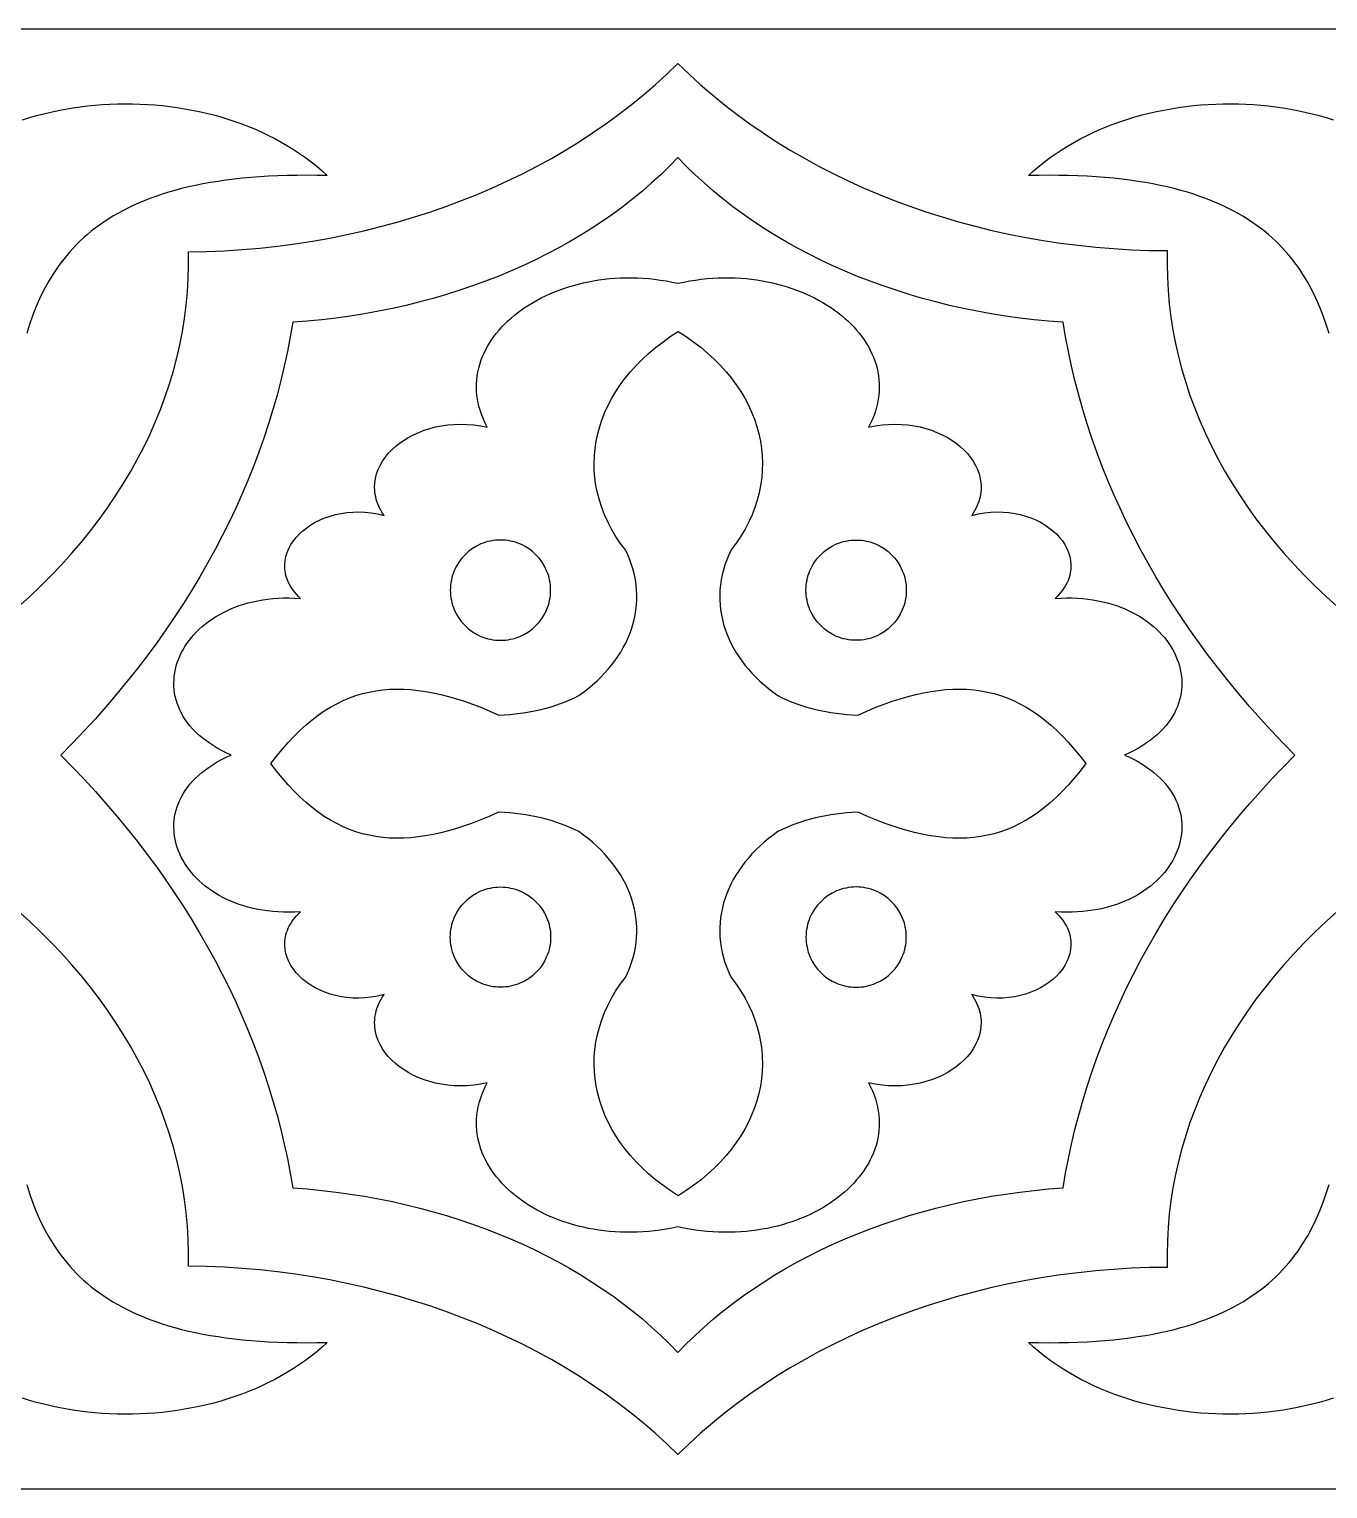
# Model space of a CAD drawing. Extents: x -350 to 350, y -46 to 278.
# Drawn here: x -214.5 to -132, y -46.4 to 46.3 of the extents above; entities that cross this region are included whole.
import ezdxf

# ---------------------------------------------------------------- set-up
doc = ezdxf.new("R2010")
doc.units = 0
doc.layers.add('LAYER_1', color=18, linetype='CONTINUOUS')

msp = doc.modelspace()

# ---------------------------------------------------------------- linework, layer by layer
at = {"layer": 'LAYER_1'}
for points in [[(-8.072, 46.302), (-306.723, 46.302)], [(-215.23, 9.594), (-214.501, 10.25), (-213.795, 10.918), (-213.113, 11.598), (-212.455, 12.289), (-211.821, 12.992), (-211.212, 13.705), (-210.627, 14.429), (-210.067, 15.163), (-209.532, 15.907), (-209.022, 16.659), (-208.538, 17.421), (-208.079, 18.191), (-207.646, 18.968), (-207.239, 19.754), (-206.859, 20.546), (-206.505, 21.345), (-206.177, 22.15), (-205.876, 22.961), (-205.602, 23.778), (-205.356, 24.6), (-205.137, 25.426), (-204.946, 26.257), (-204.782, 27.091), (-204.646, 27.929), (-204.539, 28.769), (-204.461, 29.613), (-204.41, 30.458), (-204.389, 31.305), (-204.397, 32.154), (-203.253, 32.178), (-202.115, 32.228), (-200.982, 32.302), (-199.856, 32.401), (-198.736, 32.524), (-197.625, 32.671), (-196.521, 32.843), (-195.427, 33.037), (-194.341, 33.255), (-193.266, 33.496), (-192.201, 33.76), (-191.147, 34.047), (-190.105, 34.355), (-189.076, 34.686), (-188.059, 35.039), (-187.056, 35.413), (-186.066, 35.809), (-185.092, 36.225), (-184.133, 36.663), (-183.189, 37.121), (-182.262, 37.599), (-181.352, 38.098), (-180.46, 38.616), (-179.586, 39.154), (-178.73, 39.711), (-177.894, 40.287), (-177.078, 40.882), (-176.283, 41.495), (-175.508, 42.127), (-174.756, 42.777), (-174.025, 43.445), (-173.318, 44.13), (-172.611, 43.445), (-171.881, 42.778), (-171.129, 42.128), (-170.355, 41.497), (-169.56, 40.884), (-168.744, 40.289), (-167.908, 39.714), (-167.053, 39.157), (-166.179, 38.62), (-165.287, 38.102), (-164.377, 37.605), (-163.451, 37.127), (-162.507, 36.671), (-161.548, 36.234), (-160.574, 35.819), (-159.585, 35.426), (-158.581, 35.053), (-157.564, 34.703), (-156.535, 34.375), (-155.493, 34.069), (-154.439, 33.785), (-153.374, 33.525), (-152.298, 33.287), (-151.212, 33.073), (-150.117, 32.883), (-149.013, 32.717), (-147.901, 32.575), (-146.781, 32.457), (-145.654, 32.364), (-144.52, 32.297), (-143.381, 32.254), (-142.236, 32.237), (-142.249, 31.391), (-142.233, 30.546), (-142.188, 29.701), (-142.114, 28.859), (-142.01, 28.018), (-141.879, 27.18), (-141.718, 26.345), (-141.53, 25.513), (-141.313, 24.686), (-141.069, 23.862), (-140.797, 23.043), (-140.498, 22.23), (-140.171, 21.421), (-139.818, 20.619), (-139.438, 19.824), (-139.031, 19.035), (-138.598, 18.254), (-138.138, 17.48), (-137.653, 16.715), (-137.142, 15.958), (-136.606, 15.21), (-136.044, 14.472), (-135.457, 13.743), (-134.845, 13.025), (-134.209, 12.318), (-133.548, 11.622), (-132.862, 10.938), (-132.153, 10.266), (-131.42, 9.606)], [(-214.934, 40.552), (-214.491, 40.689), (-214.043, 40.816), (-213.591, 40.933), (-213.135, 41.04), (-212.675, 41.137), (-212.213, 41.224), (-211.747, 41.301), (-211.278, 41.369), (-210.808, 41.426), (-210.335, 41.473), (-209.861, 41.51), (-209.386, 41.537), (-208.909, 41.555), (-208.433, 41.562), (-207.956, 41.558), (-207.479, 41.545), (-207.002, 41.522), (-206.527, 41.488), (-206.053, 41.445), (-205.58, 41.391), (-205.109, 41.327), (-204.64, 41.253), (-204.174, 41.168), (-203.711, 41.073), (-203.251, 40.968), (-202.794, 40.853), (-202.342, 40.728), (-201.893, 40.592), (-201.449, 40.446), (-201.011, 40.289), (-200.577, 40.122), (-200.149, 39.945), (-199.727, 39.757), (-199.312, 39.559), (-198.903, 39.351), (-198.501, 39.132), (-198.106, 38.903), (-197.719, 38.663), (-197.34, 38.413), (-196.97, 38.152), (-196.608, 37.881), (-196.255, 37.599), (-195.912, 37.307), (-195.578, 37.004), (-196.237, 37.017), (-196.88, 37.022), (-197.508, 37.019), (-198.121, 37.007), (-198.72, 36.988), (-199.304, 36.96), (-199.874, 36.925), (-200.43, 36.883), (-200.972, 36.832), (-201.5, 36.775), (-202.015, 36.71), (-202.517, 36.638), (-203.005, 36.559), (-203.481, 36.472), (-203.943, 36.379), (-204.394, 36.28), (-204.832, 36.173), (-205.257, 36.06), (-205.671, 35.941), (-206.073, 35.816), (-206.463, 35.684), (-206.842, 35.546), (-207.21, 35.403), (-207.567, 35.253), (-207.913, 35.098), (-208.248, 34.938), (-208.573, 34.772), (-208.887, 34.6), (-209.192, 34.423), (-209.486, 34.242), (-209.771, 34.055), (-210.047, 33.863), (-210.313, 33.667), (-210.57, 33.465), (-210.818, 33.26), (-211.057, 33.05), (-211.288, 32.835), (-211.51, 32.617), (-211.724, 32.394), (-211.93, 32.167), (-212.129, 31.937), (-212.319, 31.702), (-212.503, 31.465), (-212.679, 31.223), (-213.01, 30.73), (-213.315, 30.225), (-213.594, 29.708), (-213.85, 29.18), (-214.084, 28.642), (-214.298, 28.095), (-214.492, 27.54), (-214.669, 26.978)], [(-131.967, 26.978), (-132.144, 27.54), (-132.338, 28.095), (-132.551, 28.642), (-132.785, 29.18), (-133.041, 29.708), (-133.321, 30.225), (-133.625, 30.73), (-133.788, 30.978), (-133.957, 31.223), (-134.133, 31.465), (-134.316, 31.702), (-134.507, 31.937), (-134.705, 32.167), (-134.912, 32.394), (-135.126, 32.617), (-135.348, 32.835), (-135.579, 33.05), (-135.818, 33.26), (-136.066, 33.465), (-136.323, 33.667), (-136.589, 33.863), (-136.864, 34.055), (-137.149, 34.242), (-137.444, 34.423), (-137.748, 34.6), (-138.063, 34.772), (-138.388, 34.938), (-138.723, 35.098), (-139.069, 35.253), (-139.425, 35.403), (-139.793, 35.546), (-140.172, 35.684), (-140.563, 35.816), (-140.965, 35.941), (-141.378, 36.06), (-141.804, 36.173), (-142.242, 36.28), (-142.692, 36.379), (-143.155, 36.472), (-143.63, 36.559), (-144.119, 36.638), (-144.62, 36.71), (-145.135, 36.775), (-145.664, 36.832), (-146.206, 36.883), (-146.762, 36.925), (-147.332, 36.96), (-147.916, 36.988), (-148.515, 37.007), (-149.128, 37.019), (-149.756, 37.022), (-150.399, 37.017), (-151.057, 37.004), (-150.724, 37.307), (-150.38, 37.599), (-150.028, 37.881), (-149.666, 38.152), (-149.295, 38.413), (-148.916, 38.663), (-148.529, 38.903), (-148.135, 39.132), (-147.733, 39.351), (-147.324, 39.559), (-146.908, 39.757), (-146.486, 39.945), (-146.058, 40.122), (-145.625, 40.289), (-145.186, 40.446), (-144.742, 40.592), (-144.294, 40.728), (-143.842, 40.853), (-143.385, 40.968), (-142.925, 41.073), (-142.462, 41.168), (-141.995, 41.253), (-141.527, 41.327), (-141.056, 41.391), (-140.583, 41.445), (-140.109, 41.488), (-139.633, 41.522), (-139.157, 41.545), (-138.68, 41.558), (-138.203, 41.562), (-137.726, 41.555), (-137.25, 41.537), (-136.775, 41.51), (-136.301, 41.473), (-135.828, 41.426), (-135.357, 41.369), (-134.889, 41.301), (-134.423, 41.224), (-133.96, 41.137), (-133.501, 41.04), (-133.045, 40.933), (-132.593, 40.816), (-132.145, 40.689), (-131.702, 40.552)], [(-131.42, -9.715), (-132.153, -10.374), (-132.862, -11.046), (-133.548, -11.731), (-134.209, -12.426), (-134.845, -13.134), (-135.457, -13.852), (-136.044, -14.58), (-136.606, -15.318), (-137.142, -16.066), (-137.653, -16.823), (-138.138, -17.588), (-138.598, -18.362), (-139.031, -19.143), (-139.438, -19.932), (-139.818, -20.727), (-140.171, -21.53), (-140.498, -22.338), (-140.797, -23.151), (-141.069, -23.97), (-141.313, -24.794), (-141.53, -25.621), (-141.718, -26.453), (-141.879, -27.288), (-142.01, -28.126), (-142.114, -28.967), (-142.188, -29.809), (-142.233, -30.654), (-142.249, -31.499), (-142.236, -32.346), (-143.381, -32.362), (-144.52, -32.405), (-145.654, -32.473), (-146.781, -32.565), (-147.901, -32.683), (-149.013, -32.825), (-150.117, -32.991), (-151.212, -33.181), (-152.298, -33.395), (-153.374, -33.633), (-154.439, -33.893), (-155.493, -34.177), (-156.535, -34.483), (-157.564, -34.811), (-158.581, -35.161), (-159.585, -35.534), (-160.574, -35.928), (-161.548, -36.343), (-162.507, -36.779), (-163.451, -37.236), (-164.377, -37.713), (-165.287, -38.21), (-166.179, -38.728), (-167.053, -39.265), (-167.908, -39.822), (-168.744, -40.397), (-169.56, -40.992), (-170.355, -41.605), (-171.129, -42.237), (-171.881, -42.886), (-172.611, -43.553), (-173.318, -44.238), (-174.025, -43.553), (-174.756, -42.885), (-175.508, -42.235), (-176.283, -41.603), (-177.078, -40.99), (-177.894, -40.395), (-178.73, -39.819), (-179.586, -39.262), (-180.46, -38.724), (-181.352, -38.206), (-182.262, -37.707), (-183.189, -37.229), (-184.133, -36.771), (-185.092, -36.333), (-186.066, -35.917), (-187.056, -35.521), (-188.059, -35.147), (-189.076, -34.794), (-190.105, -34.464), (-191.147, -34.155), (-192.201, -33.868), (-193.266, -33.604), (-194.341, -33.363), (-195.427, -33.145), (-196.521, -32.951), (-197.625, -32.779), (-198.736, -32.632), (-199.856, -32.509), (-200.982, -32.41), (-202.115, -32.336), (-203.253, -32.286), (-204.397, -32.262), (-204.389, -31.413), (-204.41, -30.566), (-204.461, -29.721), (-204.539, -28.877), (-204.646, -28.037), (-204.782, -27.199), (-204.946, -26.365), (-205.137, -25.534), (-205.356, -24.708), (-205.602, -23.886), (-205.876, -23.07), (-206.177, -22.258), (-206.505, -21.453), (-206.859, -20.654), (-207.239, -19.862), (-207.646, -19.077), (-208.079, -18.299), (-208.538, -17.529), (-209.022, -16.768), (-209.532, -16.015), (-210.067, -15.271), (-210.627, -14.537), (-211.212, -13.813), (-211.821, -13.1), (-212.455, -12.397), (-213.113, -11.706), (-213.795, -11.026), (-214.501, -10.358), (-215.23, -9.703)], [(-214.669, -27.086), (-214.492, -27.648), (-214.298, -28.203), (-214.084, -28.75), (-213.85, -29.288), (-213.594, -29.816), (-213.315, -30.333), (-213.01, -30.838), (-212.848, -31.087), (-212.679, -31.331), (-212.503, -31.573), (-212.319, -31.811), (-212.129, -32.045), (-211.93, -32.275), (-211.724, -32.502), (-211.51, -32.725), (-211.288, -32.943), (-211.057, -33.158), (-210.818, -33.368), (-210.57, -33.573), (-210.313, -33.775), (-210.047, -33.971), (-209.771, -34.163), (-209.486, -34.35), (-209.192, -34.531), (-208.887, -34.708), (-208.573, -34.88), (-208.248, -35.046), (-207.913, -35.206), (-207.567, -35.362), (-207.21, -35.511), (-206.842, -35.655), (-206.463, -35.792), (-206.073, -35.924), (-205.671, -36.049), (-205.257, -36.169), (-204.832, -36.281), (-204.394, -36.388), (-203.943, -36.487), (-203.481, -36.58), (-203.005, -36.667), (-202.517, -36.746), (-202.015, -36.818), (-201.5, -36.883), (-200.972, -36.941), (-200.43, -36.991), (-199.874, -37.034), (-199.304, -37.069), (-198.72, -37.096), (-198.121, -37.115), (-197.508, -37.127), (-196.88, -37.13), (-196.237, -37.125), (-195.578, -37.112), (-195.912, -37.415), (-196.255, -37.707), (-196.608, -37.989), (-196.97, -38.26), (-197.34, -38.521), (-197.719, -38.771), (-198.106, -39.011), (-198.501, -39.24), (-198.903, -39.459), (-199.312, -39.667), (-199.727, -39.865), (-200.149, -40.053), (-200.577, -40.23), (-201.011, -40.397), (-201.449, -40.554), (-201.893, -40.7), (-202.342, -40.836), (-202.794, -40.961), (-203.251, -41.076), (-203.711, -41.181), (-204.174, -41.276), (-204.64, -41.361), (-205.109, -41.435), (-205.58, -41.499), (-206.053, -41.553), (-206.527, -41.596), (-207.002, -41.63), (-207.479, -41.653), (-207.956, -41.667), (-208.433, -41.67), (-208.909, -41.663), (-209.386, -41.646), (-209.861, -41.618), (-210.335, -41.581), (-210.808, -41.534), (-211.278, -41.477), (-211.747, -41.41), (-212.213, -41.332), (-212.675, -41.245), (-213.135, -41.148), (-213.591, -41.041), (-214.043, -40.924), (-214.491, -40.797), (-214.934, -40.66)], [(-131.702, -40.66), (-132.145, -40.797), (-132.593, -40.924), (-133.045, -41.041), (-133.501, -41.148), (-133.96, -41.245), (-134.423, -41.332), (-134.889, -41.41), (-135.357, -41.477), (-135.828, -41.534), (-136.301, -41.581), (-136.775, -41.618), (-137.25, -41.646), (-137.726, -41.663), (-138.203, -41.67), (-138.68, -41.667), (-139.157, -41.653), (-139.633, -41.63), (-140.109, -41.596), (-140.583, -41.553), (-141.056, -41.499), (-141.527, -41.435), (-141.995, -41.361), (-142.462, -41.276), (-142.925, -41.181), (-143.385, -41.076), (-143.842, -40.961), (-144.294, -40.836), (-144.742, -40.7), (-145.186, -40.554), (-145.625, -40.397), (-146.058, -40.23), (-146.486, -40.053), (-146.908, -39.865), (-147.324, -39.667), (-147.733, -39.459), (-148.135, -39.24), (-148.529, -39.011), (-148.916, -38.771), (-149.295, -38.521), (-149.666, -38.26), (-150.028, -37.989), (-150.38, -37.707), (-150.724, -37.415), (-151.057, -37.112), (-150.399, -37.125), (-149.756, -37.13), (-149.128, -37.127), (-148.515, -37.115), (-147.916, -37.096), (-147.332, -37.069), (-146.762, -37.034), (-146.206, -36.991), (-145.664, -36.941), (-145.135, -36.883), (-144.62, -36.818), (-144.119, -36.746), (-143.63, -36.667), (-143.155, -36.58), (-142.692, -36.487), (-142.242, -36.388), (-141.804, -36.281), (-141.378, -36.169), (-140.965, -36.049), (-140.563, -35.924), (-140.172, -35.792), (-139.793, -35.655), (-139.425, -35.511), (-139.069, -35.362), (-138.723, -35.206), (-138.388, -35.046), (-138.063, -34.88), (-137.748, -34.708), (-137.444, -34.531), (-137.149, -34.35), (-136.864, -34.163), (-136.589, -33.971), (-136.323, -33.775), (-136.066, -33.573), (-135.818, -33.368), (-135.579, -33.158), (-135.348, -32.943), (-135.126, -32.725), (-134.912, -32.502), (-134.705, -32.275), (-134.507, -32.045), (-134.316, -31.811), (-134.133, -31.573), (-133.957, -31.331), (-133.625, -30.838), (-133.321, -30.333), (-133.041, -29.816), (-132.785, -29.288), (-132.551, -28.75), (-132.338, -28.203), (-132.144, -27.648), (-131.967, -27.086)], [(-306.723, -46.41), (-8.072, -46.41)]]:
    msp.add_lwpolyline(points, dxfattribs=at)
for points in [[(-134.136, 0.197), (-134.884, 0.959), (-135.614, 1.729), (-136.326, 2.506), (-137.021, 3.291), (-137.698, 4.084), (-138.356, 4.884), (-138.997, 5.691), (-139.619, 6.505), (-140.223, 7.326), (-140.809, 8.153), (-141.376, 8.987), (-141.925, 9.827), (-142.455, 10.673), (-142.966, 11.525), (-143.458, 12.383), (-143.932, 13.246), (-144.386, 14.115), (-144.821, 14.989), (-145.238, 15.869), (-145.634, 16.753), (-146.012, 17.642), (-146.37, 18.535), (-146.708, 19.433), (-147.027, 20.335), (-147.326, 21.242), (-147.605, 22.152), (-147.864, 23.066), (-148.103, 23.984), (-148.322, 24.905), (-148.521, 25.829), (-148.7, 26.756), (-148.858, 27.687), (-149.782, 27.758), (-150.7, 27.847), (-151.611, 27.955), (-152.516, 28.081), (-153.414, 28.225), (-154.305, 28.386), (-155.187, 28.565), (-156.061, 28.761), (-156.926, 28.974), (-157.781, 29.204), (-158.626, 29.451), (-159.462, 29.715), (-160.286, 29.994), (-161.1, 30.29), (-161.901, 30.602), (-162.691, 30.929), (-163.468, 31.273), (-164.232, 31.631), (-164.983, 32.005), (-165.72, 32.393), (-166.442, 32.797), (-167.15, 33.215), (-167.843, 33.647), (-168.52, 34.094), (-169.18, 34.554), (-169.825, 35.029), (-170.452, 35.517), (-171.062, 36.019), (-171.654, 36.534), (-172.227, 37.061), (-172.782, 37.602), (-173.318, 38.156), (-173.853, 37.602), (-174.408, 37.061), (-174.982, 36.534), (-175.574, 36.019), (-176.184, 35.517), (-176.811, 35.029), (-177.455, 34.554), (-178.116, 34.094), (-178.793, 33.647), (-179.486, 33.215), (-180.193, 32.797), (-180.916, 32.393), (-181.653, 32.005), (-182.403, 31.631), (-183.168, 31.273), (-183.945, 30.929), (-184.734, 30.602), (-185.536, 30.29), (-186.349, 29.994), (-187.174, 29.715), (-188.009, 29.451), (-188.855, 29.204), (-189.71, 28.974), (-190.575, 28.761), (-191.449, 28.565), (-192.331, 28.386), (-193.221, 28.225), (-194.119, 28.081), (-195.024, 27.955), (-195.936, 27.847), (-196.854, 27.758), (-197.778, 27.687), (-197.936, 26.756), (-198.115, 25.829), (-198.313, 24.905), (-198.533, 23.984), (-198.772, 23.066), (-199.031, 22.152), (-199.31, 21.242), (-199.609, 20.335), (-199.928, 19.433), (-200.266, 18.535), (-200.624, 17.642), (-201.001, 16.753), (-201.398, 15.869), (-201.814, 14.989), (-202.25, 14.115), (-202.704, 13.246), (-203.177, 12.383), (-203.67, 11.525), (-204.181, 10.673), (-204.711, 9.827), (-205.26, 8.987), (-205.827, 8.153), (-206.412, 7.326), (-207.016, 6.505), (-207.639, 5.691), (-208.279, 4.884), (-208.938, 4.084), (-209.615, 3.291), (-210.309, 2.506), (-211.022, 1.729), (-211.752, 0.959), (-212.5, 0.197), (-211.752, -0.565), (-211.022, -1.334), (-210.309, -2.112), (-209.615, -2.897), (-208.938, -3.69), (-208.279, -4.49), (-207.639, -5.297), (-207.016, -6.11), (-206.412, -6.931), (-205.827, -7.758), (-205.26, -8.592), (-204.711, -9.432), (-204.181, -10.278), (-203.67, -11.131), (-203.177, -11.988), (-202.704, -12.852), (-202.25, -13.721), (-201.814, -14.595), (-201.398, -15.474), (-201.001, -16.358), (-200.624, -17.247), (-200.266, -18.141), (-199.928, -19.039), (-199.609, -19.941), (-199.31, -20.847), (-199.031, -21.758), (-198.772, -22.672), (-198.533, -23.589), (-198.313, -24.51), (-198.115, -25.435), (-197.936, -26.362), (-197.778, -27.292), (-196.854, -27.363), (-195.936, -27.453), (-195.024, -27.561), (-194.119, -27.687), (-193.221, -27.83), (-192.331, -27.992), (-191.449, -28.171), (-190.575, -28.367), (-189.71, -28.58), (-188.855, -28.81), (-188.009, -29.057), (-187.174, -29.32), (-186.349, -29.6), (-185.536, -29.896), (-184.734, -30.208), (-183.945, -30.535), (-183.168, -30.878), (-182.403, -31.237), (-181.653, -31.61), (-180.916, -31.999), (-180.193, -32.402), (-179.486, -32.82), (-178.793, -33.253), (-178.116, -33.699), (-177.455, -34.16), (-176.811, -34.634), (-176.184, -35.123), (-175.574, -35.624), (-174.982, -36.139), (-174.408, -36.667), (-173.853, -37.208), (-173.318, -37.761), (-172.782, -37.208), (-172.227, -36.667), (-171.654, -36.139), (-171.062, -35.624), (-170.452, -35.123), (-169.825, -34.634), (-169.18, -34.16), (-168.52, -33.699), (-167.843, -33.253), (-167.15, -32.82), (-166.442, -32.402), (-165.72, -31.999), (-164.983, -31.61), (-164.232, -31.237), (-163.468, -30.878), (-162.691, -30.535), (-161.901, -30.208), (-161.1, -29.896), (-160.286, -29.6), (-159.462, -29.32), (-158.626, -29.057), (-157.781, -28.81), (-156.926, -28.58), (-156.061, -28.367), (-155.187, -28.171), (-154.305, -27.992), (-153.414, -27.83), (-152.516, -27.687), (-151.611, -27.561), (-150.7, -27.453), (-149.782, -27.363), (-148.858, -27.292), (-148.7, -26.362), (-148.521, -25.435), (-148.322, -24.51), (-148.103, -23.589), (-147.864, -22.672), (-147.605, -21.758), (-147.326, -20.847), (-147.027, -19.941), (-146.708, -19.039), (-146.37, -18.141), (-146.012, -17.247), (-145.634, -16.358), (-145.238, -15.474), (-144.821, -14.595), (-144.386, -13.721), (-143.932, -12.852), (-143.458, -11.988), (-142.966, -11.131), (-142.455, -10.278), (-141.925, -9.432), (-141.376, -8.592), (-140.809, -7.758), (-140.223, -6.931), (-139.619, -6.11), (-138.997, -5.297), (-138.356, -4.49), (-137.698, -3.69), (-137.021, -2.897), (-136.326, -2.112), (-135.614, -1.334), (-134.884, -0.565)], [(-173.318, -29.77), (-173.692, -29.849), (-174.064, -29.918), (-174.434, -29.976), (-174.803, -30.024), (-175.169, -30.062), (-175.533, -30.09), (-175.894, -30.109), (-176.253, -30.117), (-176.609, -30.117), (-176.961, -30.107), (-177.31, -30.089), (-177.655, -30.061), (-177.996, -30.025), (-178.334, -29.981), (-178.667, -29.928), (-178.995, -29.866), (-179.319, -29.797), (-179.638, -29.72), (-179.952, -29.636), (-180.261, -29.543), (-180.564, -29.444), (-180.861, -29.337), (-181.153, -29.224), (-181.438, -29.103), (-181.717, -28.976), (-181.989, -28.843), (-182.255, -28.703), (-182.514, -28.557), (-182.765, -28.405), (-183.009, -28.247), (-183.246, -28.083), (-183.474, -27.914), (-183.695, -27.74), (-183.908, -27.561), (-184.112, -27.376), (-184.307, -27.187), (-184.493, -26.993), (-184.671, -26.795), (-184.839, -26.592), (-184.998, -26.386), (-185.147, -26.175), (-185.286, -25.96), (-185.415, -25.742), (-185.534, -25.521), (-185.642, -25.296), (-185.739, -25.068), (-185.826, -24.837), (-185.901, -24.603), (-185.965, -24.367), (-186.018, -24.128), (-186.058, -23.887), (-186.087, -23.644), (-186.104, -23.399), (-186.108, -23.152), (-186.099, -22.903), (-186.078, -22.653), (-186.044, -22.402), (-185.996, -22.15), (-185.935, -21.896), (-185.861, -21.642), (-185.772, -21.388), (-185.67, -21.133), (-185.553, -20.877), (-185.422, -20.622), (-185.853, -20.709), (-186.281, -20.769), (-186.703, -20.805), (-187.119, -20.816), (-187.528, -20.805), (-187.929, -20.771), (-188.32, -20.715), (-188.701, -20.639), (-189.07, -20.544), (-189.427, -20.43), (-189.77, -20.298), (-190.099, -20.149), (-190.412, -19.984), (-190.708, -19.804), (-190.987, -19.61), (-191.246, -19.403), (-191.486, -19.183), (-191.705, -18.952), (-191.901, -18.711), (-192.075, -18.459), (-192.225, -18.199), (-192.349, -17.931), (-192.447, -17.656), (-192.518, -17.375), (-192.56, -17.089), (-192.571, -16.944), (-192.574, -16.798), (-192.569, -16.652), (-192.556, -16.505), (-192.536, -16.357), (-192.508, -16.208), (-192.471, -16.06), (-192.426, -15.91), (-192.373, -15.761), (-192.311, -15.612), (-192.241, -15.463), (-192.162, -15.314), (-192.073, -15.165), (-191.976, -15.017), (-192.386, -15.114), (-192.791, -15.183), (-193.19, -15.226), (-193.582, -15.243), (-193.967, -15.236), (-194.342, -15.205), (-194.707, -15.152), (-195.061, -15.077), (-195.402, -14.982), (-195.73, -14.868), (-196.043, -14.737), (-196.341, -14.588), (-196.622, -14.423), (-196.884, -14.244), (-197.128, -14.051), (-197.352, -13.846), (-197.554, -13.629), (-197.734, -13.402), (-197.89, -13.166), (-198.022, -12.922), (-198.128, -12.671), (-198.208, -12.413), (-198.259, -12.151), (-198.282, -11.885), (-198.282, -11.751), (-198.274, -11.617), (-198.259, -11.482), (-198.235, -11.347), (-198.204, -11.212), (-198.164, -11.076), (-198.116, -10.941), (-198.06, -10.807), (-197.994, -10.672), (-197.921, -10.538), (-197.838, -10.405), (-197.746, -10.273), (-197.645, -10.142), (-197.534, -10.012), (-197.415, -9.883), (-197.285, -9.756), (-197.648, -9.776), (-198.003, -9.784), (-198.352, -9.781), (-198.694, -9.767), (-199.03, -9.742), (-199.357, -9.707), (-199.678, -9.662), (-199.991, -9.607), (-200.297, -9.542), (-200.595, -9.468), (-200.885, -9.385), (-201.168, -9.294), (-201.442, -9.194), (-201.708, -9.085), (-201.966, -8.969), (-202.215, -8.846), (-202.455, -8.715), (-202.687, -8.578), (-202.91, -8.433), (-203.125, -8.283), (-203.33, -8.126), (-203.525, -7.964), (-203.712, -7.796), (-203.889, -7.622), (-204.056, -7.444), (-204.214, -7.262), (-204.361, -7.075), (-204.499, -6.884), (-204.626, -6.689), (-204.743, -6.491), (-204.85, -6.29), (-204.947, -6.086), (-205.032, -5.879), (-205.107, -5.671), (-205.171, -5.46), (-205.224, -5.247), (-205.265, -5.033), (-205.295, -4.818), (-205.314, -4.602), (-205.322, -4.386), (-205.317, -4.17), (-205.301, -3.953), (-205.273, -3.737), (-205.232, -3.522), (-205.18, -3.307), (-205.115, -3.094), (-205.037, -2.882), (-204.947, -2.673), (-204.844, -2.465), (-204.729, -2.26), (-204.6, -2.057), (-204.458, -1.857), (-204.303, -1.661), (-204.134, -1.468), (-203.952, -1.28), (-203.757, -1.095), (-203.547, -0.915), (-203.324, -0.739), (-203.086, -0.569), (-202.834, -0.404), (-202.568, -0.244), (-202.288, -0.091), (-201.993, 0.056), (-201.683, 0.197), (-201.993, 0.338), (-202.288, 0.485), (-202.568, 0.639), (-202.834, 0.798), (-203.086, 0.963), (-203.324, 1.134), (-203.547, 1.309), (-203.757, 1.489), (-203.952, 1.674), (-204.134, 1.863), (-204.303, 2.056), (-204.458, 2.252), (-204.6, 2.451), (-204.729, 2.654), (-204.844, 2.859), (-204.947, 3.067), (-205.037, 3.277), (-205.115, 3.489), (-205.18, 3.702), (-205.232, 3.916), (-205.273, 4.132), (-205.301, 4.348), (-205.317, 4.564), (-205.322, 4.781), (-205.314, 4.997), (-205.295, 5.213), (-205.265, 5.428), (-205.224, 5.642), (-205.171, 5.854), (-205.107, 6.065), (-205.032, 6.274), (-204.947, 6.48), (-204.85, 6.684), (-204.743, 6.886), (-204.626, 7.084), (-204.499, 7.278), (-204.361, 7.469), (-204.214, 7.656), (-204.056, 7.839), (-203.889, 8.017), (-203.712, 8.19), (-203.525, 8.358), (-203.33, 8.52), (-203.125, 8.677), (-202.91, 8.828), (-202.687, 8.972), (-202.455, 9.11), (-202.215, 9.24), (-201.966, 9.364), (-201.708, 9.48), (-201.442, 9.588), (-201.168, 9.688), (-200.885, 9.78), (-200.595, 9.863), (-200.297, 9.937), (-199.991, 10.001), (-199.678, 10.056), (-199.357, 10.102), (-199.03, 10.137), (-198.694, 10.162), (-198.352, 10.175), (-198.003, 10.178), (-197.648, 10.17), (-197.285, 10.15), (-197.415, 10.277), (-197.534, 10.406), (-197.645, 10.536), (-197.746, 10.668), (-197.838, 10.8), (-197.921, 10.933), (-197.994, 11.067), (-198.06, 11.201), (-198.116, 11.336), (-198.164, 11.471), (-198.204, 11.606), (-198.235, 11.741), (-198.259, 11.876), (-198.274, 12.011), (-198.282, 12.146), (-198.282, 12.28), (-198.259, 12.546), (-198.208, 12.808), (-198.128, 13.065), (-198.022, 13.316), (-197.89, 13.561), (-197.734, 13.797), (-197.554, 14.024), (-197.352, 14.241), (-197.128, 14.446), (-196.884, 14.639), (-196.622, 14.818), (-196.341, 14.982), (-196.043, 15.131), (-195.73, 15.263), (-195.402, 15.377), (-195.061, 15.471), (-194.707, 15.546), (-194.342, 15.599), (-193.967, 15.63), (-193.582, 15.638), (-193.19, 15.621), (-192.791, 15.578), (-192.386, 15.508), (-191.976, 15.411), (-192.073, 15.559), (-192.162, 15.708), (-192.241, 15.857), (-192.311, 16.006), (-192.373, 16.156), (-192.426, 16.305), (-192.471, 16.454), (-192.508, 16.603), (-192.536, 16.751), (-192.556, 16.899), (-192.569, 17.046), (-192.574, 17.193), (-192.56, 17.483), (-192.518, 17.769), (-192.447, 18.05), (-192.349, 18.325), (-192.225, 18.593), (-192.075, 18.854), (-191.901, 19.105), (-191.705, 19.347), (-191.486, 19.578), (-191.246, 19.798), (-190.987, 20.005), (-190.708, 20.199), (-190.412, 20.379), (-190.099, 20.543), (-189.77, 20.692), (-189.427, 20.824), (-189.07, 20.938), (-188.701, 21.034), (-188.32, 21.11), (-187.929, 21.165), (-187.528, 21.199), (-187.119, 21.211), (-186.703, 21.199), (-186.281, 21.164), (-185.853, 21.103), (-185.422, 21.016), (-185.553, 21.272), (-185.67, 21.527), (-185.772, 21.782), (-185.861, 22.037), (-185.935, 22.291), (-185.996, 22.544), (-186.044, 22.796), (-186.078, 23.048), (-186.099, 23.298), (-186.108, 23.546), (-186.104, 23.793), (-186.087, 24.038), (-186.058, 24.281), (-186.018, 24.522), (-185.965, 24.761), (-185.901, 24.998), (-185.826, 25.231), (-185.739, 25.462), (-185.642, 25.69), (-185.534, 25.915), (-185.415, 26.137), (-185.286, 26.355), (-185.147, 26.569), (-184.998, 26.78), (-184.839, 26.987), (-184.671, 27.189), (-184.493, 27.388), (-184.307, 27.581), (-184.112, 27.771), (-183.908, 27.955), (-183.695, 28.134), (-183.474, 28.309), (-183.246, 28.478), (-183.009, 28.641), (-182.765, 28.799), (-182.514, 28.951), (-182.255, 29.097), (-181.989, 29.237), (-181.717, 29.371), (-181.438, 29.498), (-181.153, 29.618), (-180.861, 29.732), (-180.564, 29.838), (-180.261, 29.938), (-179.952, 30.03), (-179.638, 30.115), (-179.319, 30.192), (-178.995, 30.261), (-178.667, 30.322), (-178.334, 30.375), (-177.996, 30.42), (-177.655, 30.456), (-177.31, 30.483), (-176.961, 30.502), (-176.609, 30.511), (-176.253, 30.512), (-175.894, 30.503), (-175.533, 30.484), (-175.169, 30.456), (-174.803, 30.418), (-174.434, 30.37), (-174.064, 30.312), (-173.692, 30.244), (-173.318, 30.165), (-172.944, 30.244), (-172.572, 30.312), (-172.201, 30.37), (-171.833, 30.418), (-171.466, 30.456), (-171.103, 30.484), (-170.741, 30.503), (-170.383, 30.512), (-170.027, 30.511), (-169.675, 30.502), (-169.326, 30.483), (-168.981, 30.456), (-168.639, 30.42), (-168.302, 30.375), (-167.969, 30.322), (-167.64, 30.261), (-167.316, 30.192), (-166.997, 30.115), (-166.683, 30.03), (-166.375, 29.938), (-166.072, 29.838), (-165.774, 29.732), (-165.483, 29.618), (-165.198, 29.498), (-164.919, 29.371), (-164.646, 29.237), (-164.381, 29.097), (-164.122, 28.951), (-163.87, 28.799), (-163.626, 28.641), (-163.39, 28.478), (-163.161, 28.309), (-162.941, 28.134), (-162.728, 27.955), (-162.524, 27.771), (-162.329, 27.581), (-162.142, 27.388), (-161.965, 27.189), (-161.797, 26.987), (-161.638, 26.78), (-161.489, 26.569), (-161.35, 26.355), (-161.221, 26.137), (-161.102, 25.915), (-160.994, 25.69), (-160.896, 25.462), (-160.81, 25.231), (-160.734, 24.998), (-160.67, 24.761), (-160.618, 24.522), (-160.577, 24.281), (-160.548, 24.038), (-160.532, 23.793), (-160.528, 23.546), (-160.536, 23.298), (-160.557, 23.048), (-160.592, 22.796), (-160.639, 22.544), (-160.7, 22.291), (-160.775, 22.037), (-160.863, 21.782), (-160.966, 21.527), (-161.082, 21.272), (-161.214, 21.016), (-160.782, 21.103), (-160.355, 21.164), (-159.932, 21.199), (-159.516, 21.211), (-159.107, 21.199), (-158.707, 21.165), (-158.315, 21.11), (-157.935, 21.034), (-157.565, 20.938), (-157.208, 20.824), (-156.865, 20.692), (-156.537, 20.543), (-156.224, 20.379), (-155.927, 20.199), (-155.649, 20.005), (-155.389, 19.798), (-155.15, 19.578), (-154.931, 19.347), (-154.734, 19.105), (-154.561, 18.854), (-154.411, 18.593), (-154.287, 18.325), (-154.189, 18.05), (-154.118, 17.769), (-154.075, 17.483), (-154.065, 17.338), (-154.062, 17.193), (-154.067, 17.046), (-154.079, 16.899), (-154.1, 16.751), (-154.128, 16.603), (-154.165, 16.454), (-154.21, 16.305), (-154.263, 16.156), (-154.324, 16.006), (-154.395, 15.857), (-154.474, 15.708), (-154.562, 15.559), (-154.659, 15.411), (-154.25, 15.508), (-153.845, 15.578), (-153.446, 15.621), (-153.053, 15.638), (-152.669, 15.63), (-152.294, 15.599), (-151.928, 15.546), (-151.575, 15.471), (-151.233, 15.377), (-150.905, 15.263), (-150.592, 15.131), (-150.295, 14.982), (-150.014, 14.818), (-149.751, 14.639), (-149.508, 14.446), (-149.284, 14.241), (-149.082, 14.024), (-148.902, 13.797), (-148.745, 13.561), (-148.614, 13.316), (-148.507, 13.065), (-148.428, 12.808), (-148.376, 12.546), (-148.354, 12.28), (-148.354, 12.146), (-148.362, 12.011), (-148.377, 11.876), (-148.4, 11.741), (-148.432, 11.606), (-148.471, 11.471), (-148.52, 11.336), (-148.576, 11.201), (-148.641, 11.067), (-148.715, 10.933), (-148.798, 10.8), (-148.89, 10.668), (-148.991, 10.536), (-149.101, 10.406), (-149.221, 10.277), (-149.351, 10.15), (-148.988, 10.17), (-148.632, 10.178), (-148.283, 10.175), (-147.941, 10.162), (-147.606, 10.137), (-147.278, 10.102), (-146.958, 10.056), (-146.644, 10.001), (-146.339, 9.937), (-146.041, 9.863), (-145.75, 9.78), (-145.468, 9.688), (-145.194, 9.588), (-144.928, 9.48), (-144.67, 9.364), (-144.421, 9.24), (-144.18, 9.11), (-143.948, 8.972), (-143.725, 8.828), (-143.511, 8.677), (-143.306, 8.52), (-143.11, 8.358), (-142.924, 8.19), (-142.747, 8.017), (-142.58, 7.839), (-142.422, 7.656), (-142.274, 7.469), (-142.137, 7.278), (-142.009, 7.084), (-141.892, 6.886), (-141.785, 6.684), (-141.689, 6.48), (-141.604, 6.274), (-141.529, 6.065), (-141.465, 5.854), (-141.412, 5.642), (-141.371, 5.428), (-141.34, 5.213), (-141.321, 4.997), (-141.314, 4.781), (-141.319, 4.564), (-141.335, 4.348), (-141.363, 4.132), (-141.404, 3.916), (-141.456, 3.702), (-141.521, 3.489), (-141.599, 3.277), (-141.689, 3.067), (-141.791, 2.859), (-141.907, 2.654), (-142.036, 2.451), (-142.178, 2.252), (-142.333, 2.056), (-142.501, 1.863), (-142.683, 1.674), (-142.879, 1.489), (-143.089, 1.309), (-143.312, 1.134), (-143.55, 0.963), (-143.801, 0.798), (-144.067, 0.639), (-144.348, 0.485), (-144.643, 0.338), (-144.952, 0.197), (-144.643, 0.056), (-144.348, -0.091), (-144.067, -0.244), (-143.801, -0.404), (-143.55, -0.569), (-143.312, -0.739), (-143.089, -0.915), (-142.879, -1.095), (-142.683, -1.28), (-142.501, -1.468), (-142.333, -1.661), (-142.178, -1.857), (-142.036, -2.057), (-141.907, -2.26), (-141.791, -2.465), (-141.689, -2.673), (-141.599, -2.882), (-141.521, -3.094), (-141.456, -3.307), (-141.404, -3.522), (-141.363, -3.737), (-141.335, -3.953), (-141.319, -4.17), (-141.314, -4.386), (-141.321, -4.602), (-141.34, -4.818), (-141.371, -5.033), (-141.412, -5.247), (-141.465, -5.46), (-141.529, -5.671), (-141.604, -5.879), (-141.689, -6.086), (-141.785, -6.29), (-141.892, -6.491), (-142.009, -6.689), (-142.137, -6.884), (-142.274, -7.075), (-142.422, -7.262), (-142.58, -7.444), (-142.747, -7.622), (-142.924, -7.796), (-143.11, -7.964), (-143.306, -8.126), (-143.511, -8.283), (-143.725, -8.433), (-143.948, -8.578), (-144.18, -8.715), (-144.421, -8.846), (-144.67, -8.969), (-144.928, -9.085), (-145.194, -9.194), (-145.468, -9.294), (-145.75, -9.385), (-146.041, -9.468), (-146.339, -9.542), (-146.644, -9.607), (-146.958, -9.662), (-147.278, -9.707), (-147.606, -9.742), (-147.941, -9.767), (-148.283, -9.781), (-148.632, -9.784), (-148.988, -9.776), (-149.351, -9.756), (-149.221, -9.883), (-149.101, -10.012), (-148.991, -10.142), (-148.89, -10.273), (-148.798, -10.405), (-148.715, -10.538), (-148.641, -10.672), (-148.576, -10.807), (-148.52, -10.941), (-148.471, -11.076), (-148.432, -11.212), (-148.4, -11.347), (-148.377, -11.482), (-148.362, -11.617), (-148.354, -11.751), (-148.354, -11.885), (-148.376, -12.151), (-148.428, -12.413), (-148.507, -12.671), (-148.614, -12.922), (-148.745, -13.166), (-148.902, -13.402), (-149.082, -13.629), (-149.284, -13.846), (-149.508, -14.051), (-149.751, -14.244), (-150.014, -14.423), (-150.295, -14.588), (-150.592, -14.737), (-150.905, -14.868), (-151.233, -14.982), (-151.575, -15.077), (-151.928, -15.152), (-152.294, -15.205), (-152.669, -15.236), (-153.053, -15.243), (-153.446, -15.226), (-153.845, -15.183), (-154.25, -15.114), (-154.659, -15.017), (-154.562, -15.165), (-154.474, -15.314), (-154.395, -15.463), (-154.324, -15.612), (-154.263, -15.761), (-154.21, -15.91), (-154.165, -16.06), (-154.128, -16.208), (-154.1, -16.357), (-154.079, -16.505), (-154.067, -16.652), (-154.062, -16.798), (-154.075, -17.089), (-154.118, -17.375), (-154.189, -17.656), (-154.287, -17.931), (-154.411, -18.199), (-154.561, -18.459), (-154.734, -18.711), (-154.931, -18.952), (-155.15, -19.183), (-155.389, -19.403), (-155.649, -19.61), (-155.927, -19.804), (-156.224, -19.984), (-156.537, -20.149), (-156.865, -20.298), (-157.208, -20.43), (-157.565, -20.544), (-157.935, -20.639), (-158.315, -20.715), (-158.707, -20.771), (-159.107, -20.805), (-159.516, -20.816), (-159.932, -20.805), (-160.355, -20.769), (-160.782, -20.709), (-161.214, -20.622), (-161.082, -20.877), (-160.966, -21.133), (-160.863, -21.388), (-160.775, -21.642), (-160.7, -21.896), (-160.639, -22.15), (-160.592, -22.402), (-160.557, -22.653), (-160.536, -22.903), (-160.528, -23.152), (-160.532, -23.399), (-160.548, -23.644), (-160.577, -23.887), (-160.618, -24.128), (-160.67, -24.367), (-160.734, -24.603), (-160.81, -24.837), (-160.896, -25.068), (-160.994, -25.296), (-161.102, -25.521), (-161.221, -25.742), (-161.35, -25.96), (-161.489, -26.175), (-161.638, -26.386), (-161.797, -26.592), (-161.965, -26.795), (-162.142, -26.993), (-162.329, -27.187), (-162.524, -27.376), (-162.728, -27.561), (-162.941, -27.74), (-163.161, -27.914), (-163.39, -28.083), (-163.626, -28.247), (-163.87, -28.405), (-164.122, -28.557), (-164.381, -28.703), (-164.646, -28.843), (-164.919, -28.976), (-165.198, -29.103), (-165.483, -29.224), (-165.774, -29.337), (-166.072, -29.444), (-166.375, -29.543), (-166.683, -29.636), (-166.997, -29.72), (-167.316, -29.797), (-167.64, -29.866), (-167.969, -29.928), (-168.302, -29.981), (-168.639, -30.025), (-168.981, -30.061), (-169.326, -30.089), (-169.675, -30.107), (-170.027, -30.117), (-170.383, -30.117), (-170.741, -30.109), (-171.103, -30.09), (-171.466, -30.062), (-171.833, -30.024), (-172.201, -29.976), (-172.572, -29.918), (-172.944, -29.849)], [(-173.291, -27.801), (-173.799, -27.472), (-174.283, -27.13), (-174.742, -26.775), (-175.176, -26.408), (-175.586, -26.029), (-175.97, -25.64), (-176.329, -25.241), (-176.663, -24.832), (-176.972, -24.415), (-177.255, -23.99), (-177.511, -23.557), (-177.742, -23.117), (-177.947, -22.672), (-178.125, -22.221), (-178.277, -21.765), (-178.402, -21.305), (-178.501, -20.841), (-178.572, -20.375), (-178.617, -19.907), (-178.634, -19.437), (-178.623, -18.966), (-178.585, -18.496), (-178.519, -18.025), (-178.426, -17.556), (-178.304, -17.089), (-178.154, -16.624), (-177.975, -16.163), (-177.768, -15.705), (-177.533, -15.252), (-177.268, -14.803), (-176.974, -14.361), (-176.651, -13.925), (-176.502, -13.609), (-176.37, -13.292), (-176.256, -12.974), (-176.159, -12.655), (-176.078, -12.336), (-176.015, -12.017), (-175.968, -11.699), (-175.938, -11.381), (-175.924, -11.064), (-175.926, -10.749), (-175.944, -10.434), (-175.977, -10.122), (-176.026, -9.811), (-176.09, -9.503), (-176.169, -9.198), (-176.263, -8.895), (-176.371, -8.595), (-176.494, -8.299), (-176.631, -8.007), (-176.782, -7.718), (-176.947, -7.434), (-177.125, -7.154), (-177.317, -6.879), (-177.522, -6.609), (-177.74, -6.345), (-177.97, -6.086), (-178.213, -5.834), (-178.469, -5.587), (-178.737, -5.347), (-179.017, -5.114), (-179.308, -4.887), (-179.611, -4.669), (-179.89, -4.534), (-180.174, -4.406), (-180.465, -4.285), (-180.761, -4.172), (-181.064, -4.066), (-181.371, -3.968), (-181.684, -3.878), (-182.001, -3.796), (-182.323, -3.721), (-182.649, -3.655), (-182.979, -3.597), (-183.313, -3.548), (-183.651, -3.507), (-183.992, -3.475), (-184.335, -3.451), (-184.682, -3.437), (-184.989, -3.565), (-185.295, -3.71), (-185.829, -3.927), (-186.354, -4.126), (-186.87, -4.307), (-187.379, -4.471), (-187.879, -4.616), (-188.372, -4.742), (-188.857, -4.849), (-189.335, -4.937), (-189.806, -5.005), (-190.27, -5.053), (-190.727, -5.08), (-191.178, -5.087), (-191.622, -5.073), (-192.061, -5.037), (-192.493, -4.979), (-192.92, -4.9), (-193.342, -4.798), (-193.758, -4.673), (-194.17, -4.525), (-194.577, -4.354), (-194.979, -4.159), (-195.377, -3.94), (-195.771, -3.696), (-196.161, -3.428), (-196.548, -3.134), (-196.931, -2.815), (-197.311, -2.471), (-197.688, -2.1), (-198.062, -1.703), (-198.434, -1.279), (-198.803, -0.828), (-199.17, -0.349), (-198.803, 0.129), (-198.434, 0.58), (-198.062, 1.004), (-197.688, 1.401), (-197.311, 1.772), (-196.931, 2.117), (-196.548, 2.436), (-196.161, 2.729), (-195.771, 2.997), (-195.377, 3.241), (-194.979, 3.46), (-194.577, 3.655), (-194.17, 3.826), (-193.758, 3.974), (-193.342, 4.099), (-192.92, 4.201), (-192.493, 4.281), (-192.061, 4.338), (-191.622, 4.374), (-191.178, 4.388), (-190.727, 4.382), (-190.27, 4.354), (-189.806, 4.306), (-189.335, 4.238), (-188.857, 4.15), (-188.372, 4.043), (-187.879, 3.917), (-187.379, 3.772), (-186.87, 3.609), (-186.354, 3.427), (-185.829, 3.228), (-185.295, 3.011), (-184.989, 2.867), (-184.682, 2.738), (-184.335, 2.753), (-183.992, 2.776), (-183.651, 2.808), (-183.313, 2.849), (-182.979, 2.899), (-182.649, 2.957), (-182.323, 3.023), (-182.001, 3.097), (-181.684, 3.179), (-181.371, 3.27), (-181.064, 3.368), (-180.761, 3.473), (-180.465, 3.587), (-180.174, 3.707), (-179.89, 3.835), (-179.611, 3.97), (-179.308, 4.189), (-179.017, 4.415), (-178.737, 4.648), (-178.469, 4.888), (-178.213, 5.135), (-177.97, 5.388), (-177.74, 5.646), (-177.522, 5.911), (-177.317, 6.181), (-177.125, 6.456), (-176.947, 6.735), (-176.782, 7.019), (-176.631, 7.308), (-176.494, 7.6), (-176.371, 7.897), (-176.263, 8.196), (-176.169, 8.499), (-176.09, 8.805), (-176.026, 9.113), (-175.977, 9.423), (-175.944, 9.736), (-175.926, 10.05), (-175.924, 10.366), (-175.938, 10.683), (-175.968, 11), (-176.015, 11.319), (-176.078, 11.638), (-176.159, 11.956), (-176.256, 12.275), (-176.37, 12.593), (-176.502, 12.91), (-176.651, 13.227), (-176.974, 13.662), (-177.268, 14.105), (-177.533, 14.553), (-177.768, 15.006), (-177.975, 15.464), (-178.154, 15.926), (-178.304, 16.39), (-178.426, 16.858), (-178.519, 17.327), (-178.585, 17.797), (-178.623, 18.268), (-178.634, 18.738), (-178.617, 19.208), (-178.572, 19.677), (-178.501, 20.143), (-178.402, 20.606), (-178.277, 21.066), (-178.125, 21.522), (-177.947, 21.973), (-177.742, 22.419), (-177.511, 22.858), (-177.255, 23.291), (-176.972, 23.717), (-176.663, 24.134), (-176.329, 24.542), (-175.97, 24.942), (-175.586, 25.331), (-175.176, 25.709), (-174.742, 26.076), (-174.283, 26.431), (-173.799, 26.773), (-173.291, 27.102), (-172.782, 26.773), (-172.299, 26.431), (-171.84, 26.076), (-171.405, 25.709), (-170.996, 25.331), (-170.611, 24.942), (-170.252, 24.542), (-169.918, 24.134), (-169.609, 23.717), (-169.327, 23.291), (-169.07, 22.858), (-168.839, 22.419), (-168.634, 21.973), (-168.456, 21.522), (-168.304, 21.066), (-168.179, 20.606), (-168.08, 20.143), (-168.009, 19.677), (-167.965, 19.208), (-167.948, 18.738), (-167.958, 18.268), (-167.996, 17.797), (-168.062, 17.327), (-168.156, 16.858), (-168.277, 16.39), (-168.427, 15.926), (-168.606, 15.464), (-168.813, 15.006), (-169.049, 14.553), (-169.313, 14.105), (-169.607, 13.662), (-169.93, 13.227), (-170.079, 12.91), (-170.211, 12.593), (-170.326, 12.275), (-170.423, 11.956), (-170.503, 11.638), (-170.566, 11.319), (-170.613, 11), (-170.643, 10.683), (-170.657, 10.366), (-170.655, 10.05), (-170.637, 9.736), (-170.604, 9.423), (-170.555, 9.113), (-170.491, 8.805), (-170.412, 8.499), (-170.319, 8.196), (-170.21, 7.897), (-170.087, 7.6), (-169.95, 7.308), (-169.799, 7.019), (-169.635, 6.735), (-169.456, 6.456), (-169.265, 6.181), (-169.06, 5.911), (-168.842, 5.646), (-168.611, 5.388), (-168.368, 5.135), (-168.112, 4.888), (-167.844, 4.648), (-167.564, 4.415), (-167.273, 4.189), (-166.97, 3.97), (-166.692, 3.835), (-166.407, 3.707), (-166.116, 3.587), (-165.82, 3.473), (-165.518, 3.368), (-165.21, 3.27), (-164.898, 3.179), (-164.58, 3.097), (-164.258, 3.023), (-163.932, 2.957), (-163.602, 2.899), (-163.268, 2.849), (-162.93, 2.808), (-162.59, 2.776), (-162.246, 2.753), (-161.9, 2.738), (-161.592, 2.867), (-161.286, 3.011), (-160.753, 3.228), (-160.228, 3.427), (-159.711, 3.609), (-159.202, 3.772), (-158.702, 3.917), (-158.209, 4.043), (-157.724, 4.15), (-157.246, 4.238), (-156.775, 4.306), (-156.311, 4.354), (-155.854, 4.382), (-155.404, 4.388), (-154.959, 4.374), (-154.521, 4.338), (-154.088, 4.281), (-153.661, 4.201), (-153.239, 4.099), (-152.823, 3.974), (-152.411, 3.826), (-152.004, 3.655), (-151.602, 3.46), (-151.204, 3.241), (-150.81, 2.997), (-150.42, 2.729), (-150.033, 2.436), (-149.65, 2.117), (-149.27, 1.772), (-148.893, 1.401), (-148.519, 1.004), (-148.147, 0.58), (-147.778, 0.129), (-147.411, -0.349), (-147.778, -0.828), (-148.147, -1.279), (-148.519, -1.703), (-148.893, -2.1), (-149.27, -2.471), (-149.65, -2.815), (-150.033, -3.134), (-150.42, -3.428), (-150.81, -3.696), (-151.204, -3.94), (-151.602, -4.159), (-152.004, -4.354), (-152.411, -4.525), (-152.823, -4.673), (-153.239, -4.798), (-153.661, -4.9), (-154.088, -4.979), (-154.521, -5.037), (-154.959, -5.073), (-155.404, -5.087), (-155.854, -5.08), (-156.311, -5.053), (-156.775, -5.005), (-157.246, -4.937), (-157.724, -4.849), (-158.209, -4.742), (-158.702, -4.616), (-159.202, -4.471), (-159.711, -4.307), (-160.228, -4.126), (-160.753, -3.927), (-161.286, -3.71), (-161.592, -3.565), (-161.9, -3.437), (-162.246, -3.451), (-162.59, -3.475), (-162.93, -3.507), (-163.268, -3.548), (-163.602, -3.597), (-163.932, -3.655), (-164.258, -3.721), (-164.58, -3.796), (-164.898, -3.878), (-165.21, -3.968), (-165.518, -4.066), (-165.82, -4.172), (-166.116, -4.285), (-166.407, -4.406), (-166.692, -4.534), (-166.97, -4.669), (-167.273, -4.887), (-167.564, -5.114), (-167.844, -5.347), (-168.112, -5.587), (-168.368, -5.834), (-168.611, -6.086), (-168.842, -6.345), (-169.06, -6.609), (-169.265, -6.879), (-169.456, -7.154), (-169.635, -7.434), (-169.799, -7.718), (-169.95, -8.007), (-170.087, -8.299), (-170.21, -8.595), (-170.319, -8.895), (-170.412, -9.198), (-170.491, -9.503), (-170.555, -9.811), (-170.604, -10.122), (-170.637, -10.434), (-170.655, -10.749), (-170.657, -11.064), (-170.643, -11.381), (-170.613, -11.699), (-170.566, -12.017), (-170.503, -12.336), (-170.423, -12.655), (-170.326, -12.974), (-170.211, -13.292), (-170.079, -13.609), (-169.93, -13.925), (-169.607, -14.361), (-169.313, -14.803), (-169.049, -15.252), (-168.813, -15.705), (-168.606, -16.163), (-168.427, -16.624), (-168.277, -17.089), (-168.156, -17.556), (-168.062, -18.025), (-167.996, -18.496), (-167.958, -18.966), (-167.948, -19.437), (-167.965, -19.907), (-168.009, -20.375), (-168.08, -20.841), (-168.179, -21.305), (-168.304, -21.765), (-168.456, -22.221), (-168.634, -22.672), (-168.839, -23.117), (-169.07, -23.557), (-169.327, -23.99), (-169.609, -24.415), (-169.918, -24.832), (-170.252, -25.241), (-170.611, -25.64), (-170.996, -26.029), (-171.405, -26.408), (-171.84, -26.775), (-172.299, -27.13), (-172.782, -27.472)], [(-184.583, 13.853), (-184.747, 13.849), (-184.909, 13.836), (-185.068, 13.816), (-185.225, 13.788), (-185.379, 13.753), (-185.53, 13.71), (-185.678, 13.66), (-185.823, 13.603), (-186.101, 13.469), (-186.364, 13.309), (-186.609, 13.126), (-186.835, 12.92), (-187.04, 12.694), (-187.224, 12.449), (-187.383, 12.187), (-187.453, 12.049), (-187.517, 11.908), (-187.574, 11.764), (-187.624, 11.616), (-187.667, 11.465), (-187.703, 11.311), (-187.731, 11.154), (-187.751, 10.994), (-187.763, 10.833), (-187.767, 10.669), (-187.763, 10.505), (-187.751, 10.343), (-187.731, 10.184), (-187.703, 10.027), (-187.667, 9.873), (-187.624, 9.722), (-187.574, 9.574), (-187.517, 9.43), (-187.383, 9.151), (-187.224, 8.889), (-187.04, 8.644), (-186.835, 8.417), (-186.609, 8.212), (-186.364, 8.029), (-186.101, 7.869), (-185.964, 7.799), (-185.823, 7.735), (-185.678, 7.678), (-185.53, 7.628), (-185.379, 7.585), (-185.225, 7.55), (-185.068, 7.522), (-184.909, 7.501), (-184.747, 7.489), (-184.583, 7.485), (-184.419, 7.489), (-184.258, 7.501), (-184.098, 7.522), (-183.942, 7.55), (-183.788, 7.585), (-183.637, 7.628), (-183.489, 7.678), (-183.344, 7.735), (-183.066, 7.869), (-182.803, 8.029), (-182.558, 8.212), (-182.332, 8.417), (-182.126, 8.644), (-181.943, 8.889), (-181.784, 9.151), (-181.713, 9.288), (-181.65, 9.43), (-181.593, 9.574), (-181.542, 9.722), (-181.5, 9.873), (-181.464, 10.027), (-181.436, 10.184), (-181.416, 10.343), (-181.403, 10.505), (-181.399, 10.669), (-181.403, 10.833), (-181.416, 10.994), (-181.436, 11.154), (-181.464, 11.311), (-181.5, 11.465), (-181.542, 11.616), (-181.593, 11.764), (-181.65, 11.908), (-181.784, 12.187), (-181.943, 12.449), (-182.126, 12.694), (-182.332, 12.92), (-182.558, 13.126), (-182.803, 13.309), (-183.066, 13.469), (-183.203, 13.539), (-183.344, 13.603), (-183.489, 13.66), (-183.637, 13.71), (-183.788, 13.753), (-183.942, 13.788), (-184.098, 13.816), (-184.258, 13.836), (-184.419, 13.849)], [(-161.998, 13.853), (-161.834, 13.849), (-161.672, 13.836), (-161.513, 13.816), (-161.356, 13.788), (-161.202, 13.753), (-161.051, 13.71), (-160.903, 13.66), (-160.759, 13.603), (-160.48, 13.469), (-160.218, 13.309), (-159.973, 13.126), (-159.746, 12.92), (-159.541, 12.694), (-159.358, 12.449), (-159.198, 12.187), (-159.128, 12.049), (-159.064, 11.908), (-159.007, 11.764), (-158.957, 11.616), (-158.914, 11.465), (-158.879, 11.311), (-158.851, 11.154), (-158.83, 10.994), (-158.818, 10.833), (-158.814, 10.669), (-158.818, 10.505), (-158.83, 10.343), (-158.851, 10.184), (-158.879, 10.027), (-158.914, 9.873), (-158.957, 9.722), (-159.007, 9.574), (-159.064, 9.43), (-159.198, 9.151), (-159.358, 8.889), (-159.541, 8.644), (-159.746, 8.417), (-159.973, 8.212), (-160.218, 8.029), (-160.48, 7.869), (-160.618, 7.799), (-160.759, 7.735), (-160.903, 7.678), (-161.051, 7.628), (-161.202, 7.585), (-161.356, 7.55), (-161.513, 7.522), (-161.672, 7.501), (-161.834, 7.489), (-161.998, 7.485), (-162.162, 7.489), (-162.323, 7.501), (-162.483, 7.522), (-162.64, 7.55), (-162.794, 7.585), (-162.945, 7.628), (-163.093, 7.678), (-163.237, 7.735), (-163.516, 7.869), (-163.778, 8.029), (-164.023, 8.212), (-164.249, 8.417), (-164.455, 8.644), (-164.638, 8.889), (-164.798, 9.151), (-164.868, 9.288), (-164.932, 9.43), (-164.989, 9.574), (-165.039, 9.722), (-165.082, 9.873), (-165.117, 10.027), (-165.145, 10.184), (-165.165, 10.343), (-165.178, 10.505), (-165.182, 10.669), (-165.178, 10.833), (-165.165, 10.994), (-165.145, 11.154), (-165.117, 11.311), (-165.082, 11.465), (-165.039, 11.616), (-164.989, 11.764), (-164.932, 11.908), (-164.798, 12.187), (-164.638, 12.449), (-164.455, 12.694), (-164.249, 12.92), (-164.023, 13.126), (-163.778, 13.309), (-163.516, 13.469), (-163.378, 13.539), (-163.237, 13.603), (-163.093, 13.66), (-162.945, 13.71), (-162.794, 13.753), (-162.64, 13.788), (-162.483, 13.816), (-162.323, 13.836), (-162.162, 13.849)], [(-184.583, -14.552), (-184.747, -14.547), (-184.909, -14.535), (-185.068, -14.515), (-185.225, -14.487), (-185.379, -14.451), (-185.53, -14.408), (-185.678, -14.358), (-185.823, -14.301), (-186.101, -14.167), (-186.364, -14.008), (-186.609, -13.824), (-186.835, -13.619), (-187.04, -13.393), (-187.224, -13.148), (-187.383, -12.885), (-187.453, -12.748), (-187.517, -12.607), (-187.574, -12.462), (-187.624, -12.314), (-187.667, -12.163), (-187.703, -12.009), (-187.731, -11.852), (-187.751, -11.693), (-187.763, -11.531), (-187.767, -11.368), (-187.763, -11.204), (-187.751, -11.042), (-187.731, -10.883), (-187.703, -10.726), (-187.667, -10.572), (-187.624, -10.421), (-187.574, -10.273), (-187.517, -10.128), (-187.383, -9.85), (-187.224, -9.587), (-187.04, -9.342), (-186.835, -9.116), (-186.609, -8.911), (-186.364, -8.727), (-186.101, -8.568), (-185.964, -8.497), (-185.823, -8.434), (-185.678, -8.377), (-185.53, -8.327), (-185.379, -8.284), (-185.225, -8.248), (-185.068, -8.22), (-184.909, -8.2), (-184.747, -8.188), (-184.583, -8.183), (-184.419, -8.188), (-184.258, -8.2), (-184.098, -8.22), (-183.942, -8.248), (-183.788, -8.284), (-183.637, -8.327), (-183.489, -8.377), (-183.344, -8.434), (-183.066, -8.568), (-182.803, -8.727), (-182.558, -8.911), (-182.332, -9.116), (-182.126, -9.342), (-181.943, -9.587), (-181.784, -9.85), (-181.713, -9.987), (-181.65, -10.128), (-181.593, -10.273), (-181.542, -10.421), (-181.5, -10.572), (-181.464, -10.726), (-181.436, -10.883), (-181.416, -11.042), (-181.403, -11.204), (-181.399, -11.368), (-181.403, -11.531), (-181.416, -11.693), (-181.436, -11.852), (-181.464, -12.009), (-181.5, -12.163), (-181.542, -12.314), (-181.593, -12.462), (-181.65, -12.607), (-181.784, -12.885), (-181.943, -13.148), (-182.126, -13.393), (-182.332, -13.619), (-182.558, -13.824), (-182.803, -14.008), (-183.066, -14.167), (-183.203, -14.238), (-183.344, -14.301), (-183.489, -14.358), (-183.637, -14.408), (-183.788, -14.451), (-183.942, -14.487), (-184.098, -14.515), (-184.258, -14.535), (-184.419, -14.547)], [(-161.998, -14.552), (-161.834, -14.547), (-161.672, -14.535), (-161.513, -14.515), (-161.356, -14.487), (-161.202, -14.451), (-161.051, -14.408), (-160.903, -14.358), (-160.759, -14.301), (-160.48, -14.167), (-160.218, -14.008), (-159.973, -13.824), (-159.746, -13.619), (-159.541, -13.393), (-159.358, -13.148), (-159.198, -12.885), (-159.128, -12.748), (-159.064, -12.607), (-159.007, -12.462), (-158.957, -12.314), (-158.914, -12.163), (-158.879, -12.009), (-158.851, -11.852), (-158.83, -11.693), (-158.818, -11.531), (-158.814, -11.368), (-158.818, -11.204), (-158.83, -11.042), (-158.851, -10.883), (-158.879, -10.726), (-158.914, -10.572), (-158.957, -10.421), (-159.007, -10.273), (-159.064, -10.128), (-159.198, -9.85), (-159.358, -9.587), (-159.541, -9.342), (-159.746, -9.116), (-159.973, -8.911), (-160.218, -8.727), (-160.48, -8.568), (-160.618, -8.497), (-160.759, -8.434), (-160.903, -8.377), (-161.051, -8.327), (-161.202, -8.284), (-161.356, -8.248), (-161.513, -8.22), (-161.672, -8.2), (-161.834, -8.188), (-161.998, -8.183), (-162.162, -8.188), (-162.323, -8.2), (-162.483, -8.22), (-162.64, -8.248), (-162.794, -8.284), (-162.945, -8.327), (-163.093, -8.377), (-163.237, -8.434), (-163.516, -8.568), (-163.778, -8.727), (-164.023, -8.911), (-164.249, -9.116), (-164.455, -9.342), (-164.638, -9.587), (-164.798, -9.85), (-164.868, -9.987), (-164.932, -10.128), (-164.989, -10.273), (-165.039, -10.421), (-165.082, -10.572), (-165.117, -10.726), (-165.145, -10.883), (-165.165, -11.042), (-165.178, -11.204), (-165.182, -11.368), (-165.178, -11.531), (-165.165, -11.693), (-165.145, -11.852), (-165.117, -12.009), (-165.082, -12.163), (-165.039, -12.314), (-164.989, -12.462), (-164.932, -12.607), (-164.798, -12.885), (-164.638, -13.148), (-164.455, -13.393), (-164.249, -13.619), (-164.023, -13.824), (-163.778, -14.008), (-163.516, -14.167), (-163.378, -14.238), (-163.237, -14.301), (-163.093, -14.358), (-162.945, -14.408), (-162.794, -14.451), (-162.64, -14.487), (-162.483, -14.515), (-162.323, -14.535), (-162.162, -14.547)]]:
    msp.add_lwpolyline(points, close=True, dxfattribs=at)

doc.saveas('drawing.dxf')
